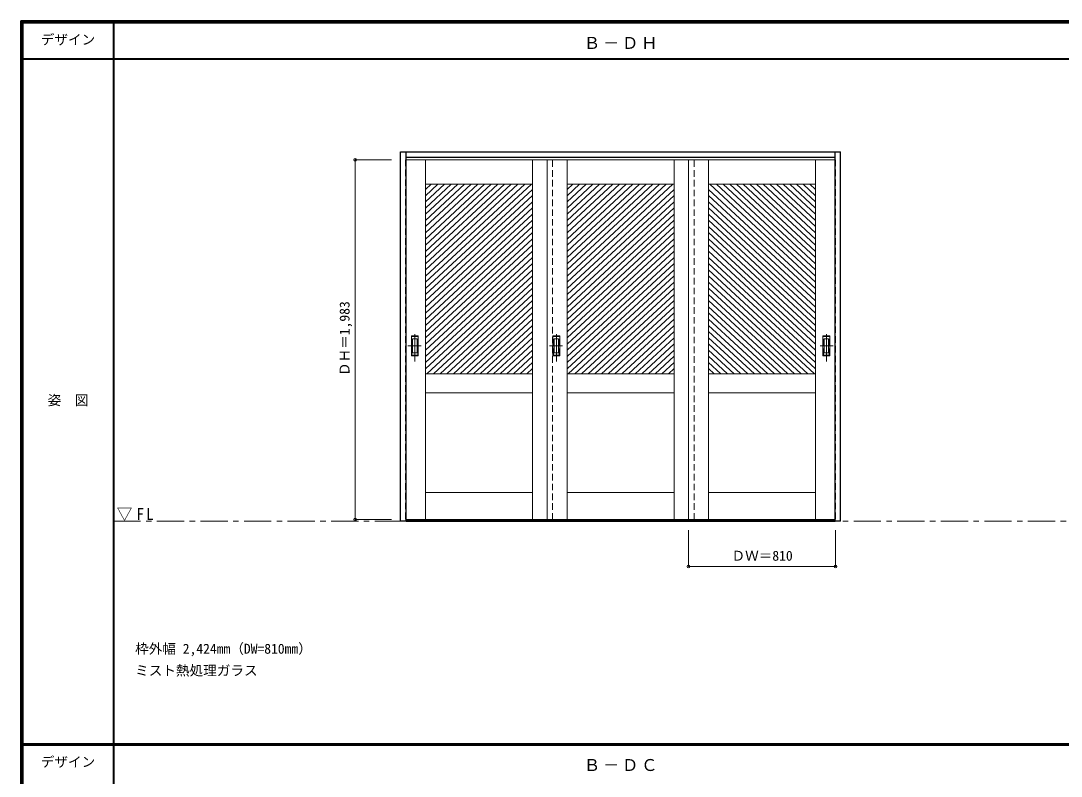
# Model space of a CAD drawing. Units: millimetres, scale not verified. Extents: x -6000 to 5700, y -4307 to 4260.
# Drawn here: x -6000 to -267, y 12 to 4175 of the extents above; entities that cross this region are included whole.
import ezdxf
from ezdxf.enums import TextEntityAlignment as Align

# ---------------------------------------------------------------- set-up
doc = ezdxf.new("R2010")
doc.units = ezdxf.units.MM
doc.header["$LTSCALE"] = 30
doc.header["$PDMODE"] = 32
doc.header["$PDSIZE"] = 15
doc.linetypes.add('CHAIN1', pattern=[8, 5, -1, 1, -1])
doc.linetypes.add('DASHED1', pattern=[1.8, 1.2, -0.6])
for name, color, linetype, lineweight in [('0-1_通り芯', 7, 'CHAIN1', 18), ('0-2_扉', 7, 'Continuous', 18), ('0-4_枠', 3, 'Continuous', 25), ('0-6_引手', 7, 'Continuous', 18), ('0-B_寸法', 4, 'Continuous', 9), ('0-C_ハッチ', 4, 'Continuous', 9), ('F-1_枠', 6, 'Continuous', 40)]:
    doc.layers.add(name, color=color, linetype=linetype, lineweight=lineweight)
doc.layers.add('0-A_文字', color=7, linetype='Continuous')
doc.layers.add('F-A_文字', color=7, linetype='Continuous')
doc.styles.add('ＭＳ ゴシック', font='')
doc.styles.get('ＭＳ ゴシック').set_extended_font_data('MS Gothic')

msp = doc.modelspace()

# ---------------------------------------------------------------- linework, layer by layer
at = {"layer": '0-1_通り芯'}
msp.add_line((-5490, 1418), (5690, 1418), dxfattribs=at)
at = {"layer": '0-2_扉', "color": 4, "linetype": 'DASHED1', "lineweight": 9}
for p, q in [((-3880, 3409), (-3880, 1426)), ((-3877, 3409), (-3880, 3409)), ((-3070, 1426), (-3070, 3409)), ((-2290, 1426), (-2290, 3409)), ((-1513, 3409), (-1510, 3409)), ((-1510, 3409), (-1510, 1426)), ((-3877, 1426), (-3880, 1426)), ((-1513, 1426), (-1510, 1426))]:
    msp.add_line(p, q, dxfattribs=at)
at = {"layer": '0-2_扉'}
for p, q in [((-3877, 3409), (-3070, 3409)), ((-3770, 3409), (-3770, 1426)), ((-3180, 3409), (-3180, 1426)), ((-3100, 1426), (-3100, 3409)), ((-3100, 3409), (-2290, 3409)), ((-2990, 3409), (-2990, 1426)), ((-2400, 3409), (-2400, 1426)), ((-1513, 3409), (-2320, 3409)), ((-2320, 1426), (-2320, 3409)), ((-2210, 3409), (-2210, 1426)), ((-1620, 3409), (-1620, 1426)), ((-3770, 3274), (-3180, 3274)), ((-2990, 3274), (-2400, 3274)), ((-1620, 3274), (-2210, 3274)), ((-3180, 2229), (-3770, 2229)), ((-3751.5, 2229), (-3562.5, 2229)), ((-2400, 2229), (-2990, 2229)), ((-2971.5, 2229), (-2782.5, 2229)), ((-2210, 2229), (-1620, 2229)), ((-1638.5, 2229), (-1827.5, 2229)), ((-3770, 2124), (-3180, 2124)), ((-2990, 2124), (-2400, 2124)), ((-1620, 2124), (-2210, 2124)), ((-3770, 1576), (-3180, 1576)), ((-2990, 1576), (-2400, 1576)), ((-1620, 1576), (-2210, 1576)), ((-3877, 1426), (-3070, 1426)), ((-3100, 1426), (-2290, 1426)), ((-1513, 1426), (-2320, 1426))]:
    msp.add_line(p, q, dxfattribs=at)
at = {"layer": '0-2_扉', "color": 3, "lineweight": 25}
msp.add_line((-2320, 1418), (-2290, 1418), dxfattribs=at)
at = {"layer": '0-4_枠'}
for p, q in [((-3907, 3453), (-1483, 3453)), ((-3877, 1418), (-3877, 3453)), ((-1513, 1418), (-1513, 3453)), ((-1483, 1418), (-1483, 3453)), ((-3877, 3423), (-1513, 3423)), ((-3877, 1421), (-1513, 1421)), ((-3877, 1418), (-1513, 1418)), ((-1483, 1418), (-1513, 1418))]:
    msp.add_line(p, q, dxfattribs=at)
msp.add_lwpolyline([(-3877, 1418), (-3907, 1418), (-3907, 3453)], dxfattribs=at)
at = {"layer": '0-6_引手', "linetype": 'CHAIN1'}
for p, q in [((-3829, 2298.27), (-3829, 2469.12)), ((-3049, 2298.27), (-3049, 2469.12)), ((-1561, 2298.27), (-1561, 2469.12)), ((-3867.07, 2383.5), (-3794.56, 2383.5)), ((-3087.07, 2383.5), (-3014.56, 2383.5)), ((-1522.93, 2383.5), (-1595.44, 2383.5))]:
    msp.add_line(p, q, dxfattribs=at)
at = {"layer": '0-6_引手'}
for p, q in [((-3848, 2438.5), (-3810, 2438.5)), ((-3848, 2328.5), (-3848, 2438.5)), ((-3841.5, 2422.5), (-3816.5, 2422.5)), ((-3841.5, 2344.5), (-3841.5, 2422.5)), ((-3816.5, 2344.5), (-3816.5, 2422.5)), ((-3810, 2328.5), (-3810, 2438.5)), ((-3068, 2438.5), (-3030, 2438.5)), ((-3068, 2328.5), (-3068, 2438.5)), ((-3061.5, 2422.5), (-3036.5, 2422.5)), ((-3061.5, 2344.5), (-3061.5, 2422.5)), ((-3036.5, 2344.5), (-3036.5, 2422.5)), ((-3030, 2328.5), (-3030, 2438.5)), ((-1542, 2438.5), (-1580, 2438.5)), ((-1580, 2328.5), (-1580, 2438.5)), ((-1548.5, 2422.5), (-1573.5, 2422.5)), ((-1573.5, 2344.5), (-1573.5, 2422.5)), ((-1548.5, 2344.5), (-1548.5, 2422.5)), ((-1542, 2328.5), (-1542, 2438.5)), ((-3848, 2328.5), (-3810, 2328.5)), ((-3841.5, 2344.5), (-3816.5, 2344.5)), ((-3068, 2328.5), (-3030, 2328.5)), ((-3061.5, 2344.5), (-3036.5, 2344.5)), ((-1542, 2328.5), (-1580, 2328.5)), ((-1548.5, 2344.5), (-1573.5, 2344.5))]:
    msp.add_line(p, q, dxfattribs=at)
at = {"layer": '0-6_引手', "linetype": 'DASHED1'}
for p, q in [((-3813, 2332.5), (-3813, 2434.5)), ((-3033, 2332.5), (-3033, 2434.5)), ((-1577, 2332.5), (-1577, 2434.5)), ((-3845, 2332.5), (-3813, 2332.5)), ((-3065, 2332.5), (-3033, 2332.5)), ((-1545, 2332.5), (-1577, 2332.5))]:
    msp.add_line(p, q, dxfattribs=at)
for points in [[(-3845, 2332.5), (-3845, 2434.5), (-3813, 2434.5)], [(-3065, 2332.5), (-3065, 2434.5), (-3033, 2434.5)], [(-1545, 2332.5), (-1545, 2434.5), (-1577, 2434.5)]]:
    msp.add_lwpolyline(points, dxfattribs=at)
at = {"layer": '0-B_寸法'}
for p, q in [((-4157, 3409), (-3957, 3409)), ((-4157, 3409), (-4157, 1426)), ((-4157, 1426), (-3957, 1426)), ((-2320, 1168), (-2320, 1368)), ((-1510, 1168), (-1510, 1368)), ((-2320, 1168), (-1510, 1168))]:
    msp.add_line(p, q, dxfattribs=at)
at = {"layer": '0-B_寸法', "color": 7}
for p in [(-4157, 3409), (-4157, 1426), (-2320, 1168), (-1510, 1168)]:
    msp.add_point(p, dxfattribs=at)
at = {"layer": '0-C_ハッチ'}
for p, q in [((-3701.86, 3274), (-3770, 3210.9)), ((-3665.06, 3274), (-3770, 3176.83)), ((-3628.26, 3274), (-3770, 3142.76)), ((-3591.47, 3274), (-3770, 3108.69)), ((-3738.65, 3274), (-3770, 3244.97)), ((-3554.67, 3274), (-3770, 3074.62)), ((-3517.87, 3274), (-3770, 3040.55)), ((-3481.08, 3274), (-3770, 3006.48)), ((-3444.28, 3274), (-3770, 2972.41)), ((-3407.48, 3274), (-3770, 2938.34)), ((-3370.69, 3274), (-3770, 2904.26)), ((-3333.89, 3274), (-3770, 2870.19)), ((-3297.09, 3274), (-3770, 2836.12)), ((-3260.29, 3274), (-3770, 2802.05)), ((-3223.5, 3274), (-3770, 2767.98)), ((-3186.7, 3274), (-3770, 2733.91)), ((-2921.86, 3274), (-2990, 3210.9)), ((-2885.06, 3274), (-2990, 3176.83)), ((-2848.26, 3274), (-2990, 3142.76)), ((-2811.47, 3274), (-2990, 3108.69)), ((-2958.65, 3274), (-2990, 3244.97)), ((-2774.67, 3274), (-2990, 3074.62)), ((-2737.87, 3274), (-2990, 3040.55)), ((-2701.08, 3274), (-2990, 3006.48)), ((-2664.28, 3274), (-2990, 2972.41)), ((-2627.48, 3274), (-2990, 2938.34)), ((-2590.69, 3274), (-2990, 2904.26)), ((-2553.89, 3274), (-2990, 2870.19)), ((-2517.09, 3274), (-2990, 2836.12)), ((-2480.29, 3274), (-2990, 2802.05)), ((-2443.5, 3274), (-2990, 2767.98)), ((-2406.7, 3274), (-2990, 2733.91)), ((-2203.3, 3274), (-1620, 2733.91)), ((-2166.5, 3274), (-1620, 2767.98)), ((-2129.71, 3274), (-1620, 2802.05)), ((-2092.91, 3274), (-1620, 2836.12)), ((-2056.11, 3274), (-1620, 2870.19)), ((-2019.32, 3274), (-1620, 2904.26)), ((-1982.52, 3274), (-1620, 2938.34)), ((-1945.72, 3274), (-1620, 2972.41)), ((-1908.93, 3274), (-1620, 3006.48)), ((-1872.13, 3274), (-1620, 3040.55)), ((-1835.33, 3274), (-1620, 3074.62)), ((-1798.53, 3274), (-1620, 3108.69)), ((-1761.74, 3274), (-1620, 3142.76)), ((-1724.94, 3274), (-1620, 3176.83)), ((-1688.14, 3274), (-1620, 3210.9)), ((-1651.35, 3274), (-1620, 3244.97)), ((-3180, 3246.13), (-3770, 2699.84)), ((-3180, 3212.06), (-3770, 2665.77)), ((-2400, 3246.13), (-2990, 2699.84)), ((-2400, 3212.06), (-2990, 2665.77)), ((-2210, 3246.13), (-1620, 2699.84)), ((-2210, 3212.06), (-1620, 2665.77)), ((-3180, 3177.99), (-3770, 2631.7)), ((-2400, 3177.99), (-2990, 2631.7)), ((-2210, 3177.99), (-1620, 2631.7)), ((-3180, 3143.92), (-3770, 2597.62)), ((-3180, 3109.85), (-3770, 2563.55)), ((-2400, 3143.92), (-2990, 2597.62)), ((-2400, 3109.85), (-2990, 2563.55)), ((-2210, 3143.92), (-1620, 2597.62)), ((-2210, 3109.85), (-1620, 2563.55)), ((-3180, 3075.78), (-3770, 2529.48)), ((-3180, 3041.71), (-3770, 2495.41)), ((-2400, 3075.78), (-2990, 2529.48)), ((-2400, 3041.71), (-2990, 2495.41)), ((-2210, 3075.78), (-1620, 2529.48)), ((-2210, 3041.71), (-1620, 2495.41)), ((-3180, 3007.64), (-3770, 2461.34)), ((-2400, 3007.64), (-2990, 2461.34)), ((-2210, 3007.64), (-1620, 2461.34)), ((-3180, 2973.57), (-3770, 2427.27)), ((-3180, 2939.49), (-3770, 2393.2)), ((-2400, 2973.57), (-2990, 2427.27)), ((-2400, 2939.49), (-2990, 2393.2)), ((-2210, 2973.57), (-1620, 2427.27)), ((-2210, 2939.49), (-1620, 2393.2)), ((-3180, 2905.42), (-3770, 2359.13)), ((-3180, 2871.35), (-3770, 2325.06)), ((-2400, 2905.42), (-2990, 2359.13)), ((-2400, 2871.35), (-2990, 2325.06)), ((-2210, 2905.42), (-1620, 2359.13)), ((-2210, 2871.35), (-1620, 2325.06)), ((-3180, 2837.28), (-3770, 2290.99)), ((-2400, 2837.28), (-2990, 2290.99)), ((-2210, 2837.28), (-1620, 2290.99)), ((-3180, 2803.21), (-3770, 2256.91)), ((-3180, 2769.14), (-3763.35, 2229)), ((-2400, 2803.21), (-2990, 2256.91)), ((-2400, 2769.14), (-2983.35, 2229)), ((-2210, 2803.21), (-1620, 2256.91)), ((-2210, 2769.14), (-1626.65, 2229)), ((-3180, 2735.07), (-3726.55, 2229)), ((-3180, 2701), (-3689.76, 2229)), ((-2400, 2735.07), (-2946.55, 2229)), ((-2400, 2701), (-2909.76, 2229)), ((-2210, 2735.07), (-1663.45, 2229)), ((-2210, 2701), (-1700.24, 2229)), ((-3180, 2666.93), (-3652.96, 2229)), ((-2400, 2666.93), (-2872.96, 2229)), ((-2210, 2666.93), (-1737.04, 2229)), ((-3180, 2632.85), (-3616.16, 2229)), ((-3180, 2598.78), (-3579.37, 2229)), ((-2400, 2632.85), (-2836.16, 2229)), ((-2400, 2598.78), (-2799.37, 2229)), ((-2210, 2632.85), (-1773.84, 2229)), ((-2210, 2598.78), (-1810.63, 2229)), ((-3180, 2564.71), (-3542.57, 2229)), ((-3180, 2530.64), (-3505.77, 2229)), ((-2400, 2564.71), (-2762.57, 2229)), ((-2400, 2530.64), (-2725.77, 2229)), ((-2210, 2564.71), (-1847.43, 2229)), ((-2210, 2530.64), (-1884.23, 2229)), ((-3180, 2496.57), (-3468.98, 2229)), ((-2400, 2496.57), (-2688.98, 2229)), ((-2210, 2496.57), (-1921.02, 2229)), ((-3180, 2462.5), (-3432.18, 2229)), ((-3180, 2428.43), (-3395.38, 2229)), ((-2400, 2462.5), (-2652.18, 2229)), ((-2400, 2428.43), (-2615.38, 2229)), ((-2210, 2462.5), (-1957.82, 2229)), ((-2210, 2428.43), (-1994.62, 2229)), ((-3180, 2394.36), (-3358.59, 2229)), ((-3180, 2360.29), (-3321.79, 2229)), ((-2400, 2394.36), (-2578.59, 2229)), ((-2400, 2360.29), (-2541.79, 2229)), ((-2210, 2394.36), (-2031.41, 2229)), ((-2210, 2360.29), (-2068.21, 2229)), ((-3180, 2326.22), (-3284.99, 2229)), ((-2400, 2326.22), (-2504.99, 2229)), ((-2210, 2326.22), (-2105.01, 2229)), ((-3180, 2292.14), (-3248.2, 2229)), ((-3180, 2258.07), (-3211.4, 2229)), ((-2400, 2292.14), (-2468.2, 2229)), ((-2400, 2258.07), (-2431.4, 2229)), ((-2210, 2292.14), (-2141.8, 2229)), ((-2210, 2258.07), (-2178.6, 2229))]:
    msp.add_line(p, q, dxfattribs=at)
at = {"layer": 'F-1_枠'}
for p, q in [((-6000, 4175), (5700, 4175)), ((-6000, 4175), (-6000, -4205)), ((-6000, 4170), (5700, 4170)), ((-6000, 4165), (5700, 4165)), ((-5995, 4175), (-5995, -4205)), ((-5990, 4175), (-5990, -4205)), ((-5490, 4175), (-5490, -3790)), ((-6000, 3965), (5700, 3965)), ((-6000, 190.5), (5700, 190.5)), ((-6000, 187.5), (5700, 187.5)), ((-6000, 184.5), (5700, 184.5))]:
    msp.add_line(p, q, dxfattribs=at)

# ---------------------------------------------------------------- texts
at = {"layer": '0-A_文字', "style": 'ＭＳ ゴシック'}
for s, p in [('枠外幅 2,424mm（DW=810mm）', (-5370, 670.5)), ('ミスト熱処理ガラス', (-5370, 550.5))]:
    msp.add_text(s, height=54.99, dxfattribs=at).set_placement(p, align=Align.BOTTOM_LEFT)
at = {"layer": '0-A_文字', "char_height": 65.98, "attachment_point": 7, "style": 'ＭＳ ゴシック'}
for s, insert in [('\\T1.17;Ｂ－ＤＨ', (-2897.5, 4020)), ('\\T1.26;\\W0.95;▽FL', (-5471.25, 1418)), ('\\T1.17;Ｂ－ＤＣ', (-2897.5, 39.5))]:
    msp.add_mtext(s, dxfattribs=dict(at, insert=insert))
at = {"layer": '0-B_寸法', "color": 7, "style": 'ＭＳ ゴシック'}
msp.add_text('ＤＨ＝1,983', height=54.99, rotation=90, dxfattribs=at).set_placement((-4172, 2217.25), align=Align.BOTTOM_LEFT)
msp.add_text('ＤＷ＝810', height=54.99, dxfattribs=at).set_placement((-2083.75, 1183), align=Align.BOTTOM_LEFT)
at = {"layer": 'F-A_文字', "style": 'ＭＳ ゴシック'}
for s, p in [('デザイン', (-5890, 4027.5)), ('姿\u3000図', (-5852.5, 2040.25)), ('デザイン', (-5890, 47))]:
    msp.add_text(s, height=54.99, dxfattribs=at).set_placement(p, align=Align.BOTTOM_LEFT)

doc.saveas('drawing.dxf')
